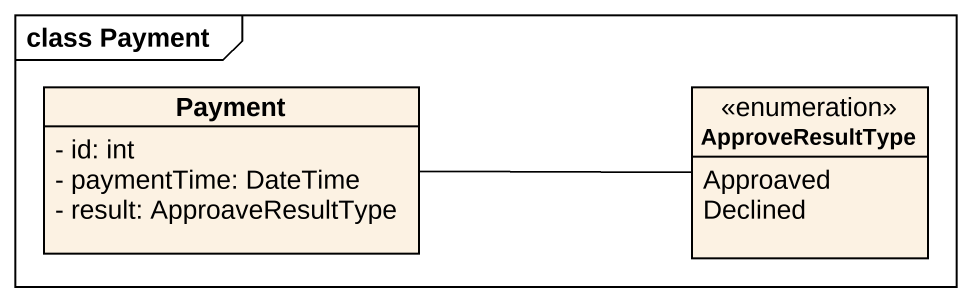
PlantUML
@startuml
mainframe class Payment
hide circle
hide empty members
skinparam classAttributeIconSize 0
class Payment {
  - id: int
  - paymentTime: DateTime
  - result: ApproaveResultType
}
enum ApproveResultType {
  Approaved
  Declined
}
Payment -right- ApproveResultType
@enduml
